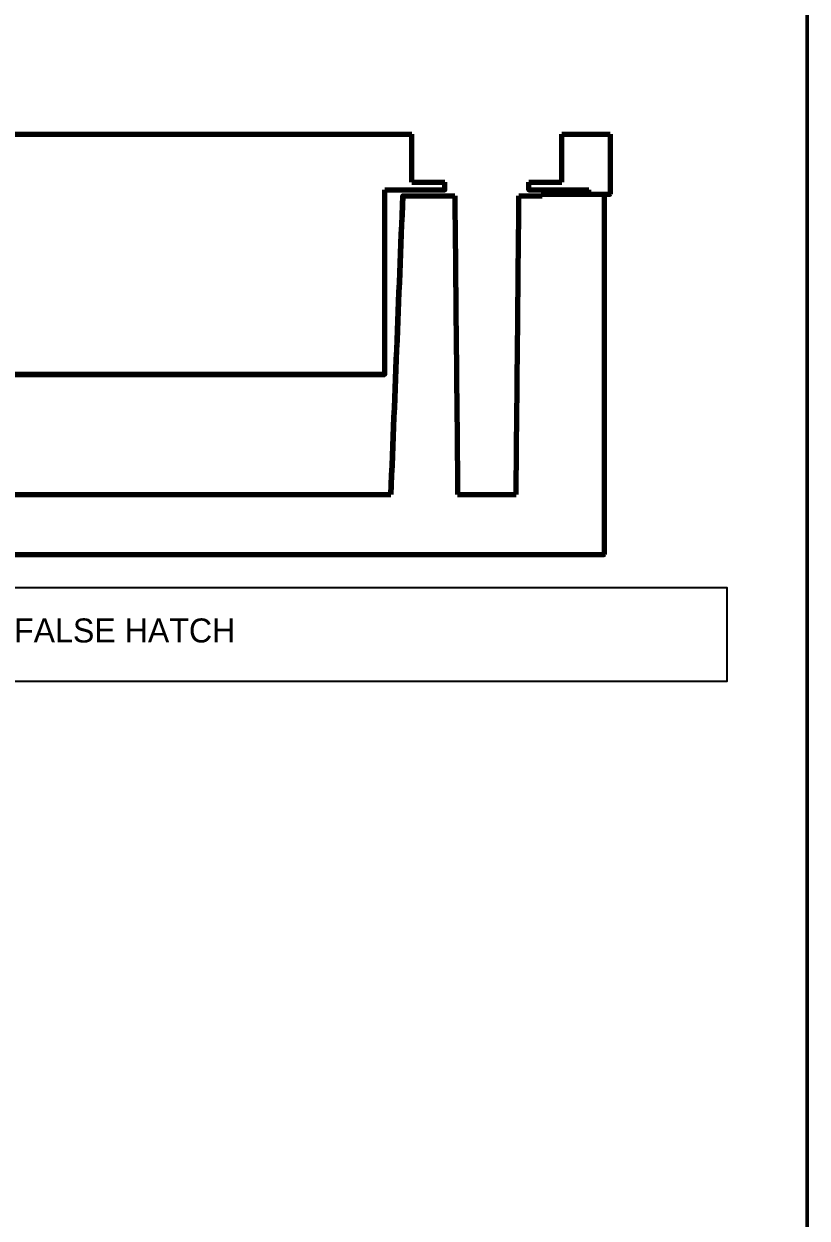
# Model space of a CAD drawing. Header units: millimetres. Extents: x 10 to 410, y 10 to 287.
# Drawn here: x 351.3 to 410, y 71.2 to 160.8 of the extents above; entities that cross this region are included whole.
import ezdxf
from ezdxf.enums import TextEntityAlignment as Align

# ---------------------------------------------------------------- set-up
doc = ezdxf.new("R2010")
doc.units = ezdxf.units.MM
for name, color, linetype, lineweight in [('BORDER', 7, 'CONTINUOUS', 50), ('SECTION', 1, 'CONTINUOUS', 70), ('TITLE_BLOCK', 7, 'CONTINUOUS', 25)]:
    doc.layers.add(name, color=color, linetype=linetype, lineweight=lineweight)

msp = doc.modelspace()

# ---------------------------------------------------------------- linework, layer by layer
at = {"layer": 'BORDER'}
msp.add_lwpolyline([(10, 10), (410, 10), (410, 287), (10, 287)], close=True, dxfattribs=at)
at = {"layer": 'SECTION'}
for points in [[(349.165, 152.5), (352.286, 152.5), (355.407, 152.5), (358.528, 152.5), (361.649, 152.5), (364.77, 152.5), (367.891, 152.5), (371.012, 152.5), (374.133, 152.5), (377.254, 152.5), (380.375, 152.5)], [(380.375, 148.9), (380.375, 149.016), (380.375, 149.132), (380.375, 149.249), (380.375, 149.365), (380.375, 149.481), (380.375, 149.597), (380.375, 149.713), (380.375, 149.829), (380.375, 149.945), (380.375, 150.061), (380.375, 150.178), (380.375, 150.294), (380.375, 150.41), (380.375, 150.526), (380.375, 150.642), (380.375, 150.758), (380.375, 150.874), (380.375, 150.99), (380.375, 151.107), (380.375, 151.223), (380.375, 151.339), (380.375, 151.455), (380.375, 151.571), (380.375, 151.687), (380.375, 151.803), (380.375, 151.919), (380.375, 152.036), (380.375, 152.152), (380.375, 152.268), (380.375, 152.384), (380.375, 152.5)], [(391.622, 152.5), (391.739, 152.5), (391.856, 152.5), (391.974, 152.5), (392.091, 152.5), (392.208, 152.5), (392.325, 152.5), (392.442, 152.5), (392.559, 152.5), (392.676, 152.5), (392.793, 152.5), (392.91, 152.5), (393.027, 152.5), (393.144, 152.5), (393.261, 152.5), (393.378, 152.5), (393.495, 152.5), (393.613, 152.5), (393.73, 152.5), (393.847, 152.5), (393.964, 152.5), (394.081, 152.5), (394.198, 152.5), (394.315, 152.5), (394.432, 152.5), (394.549, 152.5), (394.666, 152.5), (394.783, 152.5), (394.9, 152.5), (395.017, 152.5), (395.134, 152.5), (395.251, 152.5)], [(391.622, 148.9), (391.622, 149.016), (391.622, 149.132), (391.622, 149.249), (391.622, 149.365), (391.622, 149.481), (391.622, 149.597), (391.622, 149.713), (391.622, 149.829), (391.622, 149.945), (391.622, 150.061), (391.622, 150.178), (391.622, 150.294), (391.622, 150.41), (391.622, 150.526), (391.622, 150.642), (391.622, 150.758), (391.622, 150.874), (391.622, 150.99), (391.622, 151.107), (391.622, 151.223), (391.622, 151.339), (391.622, 151.455), (391.622, 151.571), (391.622, 151.687), (391.622, 151.803), (391.622, 151.919), (391.622, 152.036), (391.622, 152.152), (391.622, 152.268), (391.622, 152.384), (391.622, 152.5)], [(395.251, 152.5), (395.251, 152.355), (395.251, 152.21), (395.251, 152.065), (395.251, 151.919), (395.251, 151.774), (395.251, 151.629), (395.251, 151.484), (395.251, 151.339), (395.251, 151.194), (395.251, 151.048), (395.251, 150.903), (395.251, 150.758), (395.251, 150.613), (395.251, 150.468), (395.251, 150.323), (395.251, 150.178), (395.251, 150.032), (395.251, 149.887), (395.251, 149.742), (395.251, 149.597), (395.251, 149.452), (395.251, 149.307), (395.251, 149.161), (395.251, 149.016), (395.251, 148.871), (395.251, 148.726), (395.251, 148.581), (395.251, 148.436), (395.251, 148.291), (395.251, 148.145), (395.251, 148)], [(380.375, 148.9), (380.455, 148.9), (380.535, 148.9), (380.614, 148.9), (380.694, 148.9), (380.774, 148.9), (380.854, 148.9), (380.934, 148.9), (381.014, 148.9), (381.094, 148.9), (381.174, 148.9), (381.253, 148.9), (381.333, 148.9), (381.413, 148.9), (381.493, 148.9), (381.573, 148.9), (381.653, 148.9), (381.733, 148.9), (381.812, 148.9), (381.892, 148.9), (381.972, 148.9), (382.052, 148.9), (382.132, 148.9), (382.212, 148.9), (382.292, 148.9), (382.372, 148.9), (382.451, 148.9), (382.531, 148.9), (382.611, 148.9), (382.691, 148.9), (382.771, 148.9), (382.851, 148.9)], [(382.851, 148.338), (382.851, 148.356), (382.851, 148.374), (382.851, 148.392), (382.851, 148.41), (382.851, 148.428), (382.851, 148.447), (382.851, 148.465), (382.851, 148.483), (382.851, 148.501), (382.851, 148.519), (382.851, 148.537), (382.851, 148.555), (382.851, 148.574), (382.851, 148.592), (382.851, 148.61), (382.851, 148.628), (382.851, 148.646), (382.851, 148.664), (382.851, 148.682), (382.851, 148.701), (382.851, 148.719), (382.851, 148.737), (382.851, 148.755), (382.851, 148.773), (382.851, 148.791), (382.851, 148.809), (382.851, 148.828), (382.851, 148.846), (382.851, 148.864), (382.851, 148.882), (382.851, 148.9)], [(389.147, 148.338), (389.147, 148.356), (389.147, 148.374), (389.147, 148.392), (389.147, 148.41), (389.147, 148.428), (389.147, 148.447), (389.147, 148.465), (389.147, 148.483), (389.147, 148.501), (389.147, 148.519), (389.147, 148.537), (389.147, 148.555), (389.147, 148.574), (389.147, 148.592), (389.147, 148.61), (389.147, 148.628), (389.147, 148.646), (389.147, 148.664), (389.147, 148.682), (389.147, 148.701), (389.147, 148.719), (389.147, 148.737), (389.147, 148.755), (389.147, 148.773), (389.147, 148.791), (389.147, 148.809), (389.147, 148.828), (389.147, 148.846), (389.147, 148.864), (389.147, 148.882), (389.147, 148.9)], [(389.147, 148.9), (389.226, 148.9), (389.306, 148.9), (389.386, 148.9), (389.466, 148.9), (389.546, 148.9), (389.626, 148.9), (389.706, 148.9), (389.785, 148.9), (389.865, 148.9), (389.945, 148.9), (390.025, 148.9), (390.105, 148.9), (390.185, 148.9), (390.265, 148.9), (390.345, 148.9), (390.424, 148.9), (390.504, 148.9), (390.584, 148.9), (390.664, 148.9), (390.744, 148.9), (390.824, 148.9), (390.904, 148.9), (390.983, 148.9), (391.063, 148.9), (391.143, 148.9), (391.223, 148.9), (391.303, 148.9), (391.383, 148.9), (391.463, 148.9), (391.542, 148.9), (391.622, 148.9)], [(378.35, 148.338), (378.495, 148.338), (378.64, 148.338), (378.785, 148.338), (378.93, 148.338), (379.076, 148.338), (379.221, 148.338), (379.366, 148.338), (379.511, 148.338), (379.656, 148.338), (379.802, 148.338), (379.947, 148.338), (380.092, 148.338), (380.237, 148.338), (380.382, 148.338), (380.528, 148.338), (380.673, 148.338), (380.818, 148.338), (380.963, 148.338), (381.108, 148.338), (381.254, 148.338), (381.399, 148.338), (381.544, 148.338), (381.689, 148.338), (381.834, 148.338), (381.98, 148.338), (382.125, 148.338), (382.27, 148.338), (382.415, 148.338), (382.56, 148.338), (382.706, 148.338), (382.851, 148.338)], [(378.35, 134.501), (378.35, 134.947), (378.35, 135.394), (378.35, 135.84), (378.35, 136.286), (378.35, 136.733), (378.35, 137.179), (378.35, 137.625), (378.35, 138.072), (378.35, 138.518), (378.35, 138.964), (378.35, 139.411), (378.35, 139.857), (378.35, 140.303), (378.35, 140.75), (378.35, 141.196), (378.35, 141.643), (378.35, 142.089), (378.35, 142.535), (378.35, 142.982), (378.35, 143.428), (378.35, 143.874), (378.35, 144.321), (378.35, 144.767), (378.35, 145.213), (378.35, 145.66), (378.35, 146.106), (378.35, 146.552), (378.35, 146.999), (378.35, 147.445), (378.35, 147.891), (378.35, 148.338)], [(378.35, 148.336), (378.495, 148.336), (378.64, 148.336), (378.785, 148.336), (378.93, 148.336), (379.076, 148.336), (379.221, 148.336), (379.366, 148.336), (379.511, 148.336), (379.656, 148.336), (379.802, 148.336), (379.947, 148.336), (380.092, 148.336), (380.237, 148.336), (380.382, 148.336), (380.528, 148.336), (380.673, 148.336), (380.818, 148.336), (380.963, 148.336), (381.108, 148.336), (381.254, 148.336), (381.399, 148.336), (381.544, 148.336), (381.689, 148.336), (381.834, 148.336), (381.98, 148.336), (382.125, 148.336), (382.27, 148.336), (382.415, 148.336), (382.56, 148.336), (382.706, 148.336), (382.851, 148.336)], [(379.699, 147.887), (379.67, 147.165), (379.641, 146.443), (379.612, 145.721), (379.583, 144.998), (379.554, 144.276), (379.525, 143.554), (379.497, 142.832), (379.468, 142.11), (379.439, 141.388), (379.41, 140.666), (379.381, 139.944), (379.352, 139.222), (379.323, 138.499), (379.294, 137.777), (379.266, 137.055), (379.237, 136.333), (379.208, 135.611), (379.179, 134.889), (379.15, 134.167), (379.121, 133.445), (379.092, 132.723), (379.063, 132), (379.034, 131.278), (379.006, 130.556), (378.977, 129.834), (378.948, 129.112), (378.919, 128.39), (378.89, 127.668), (378.861, 126.946), (378.832, 126.224), (378.803, 125.501)], [(378.804, 125.501), (378.833, 126.224), (378.862, 126.946), (378.891, 127.668), (378.92, 128.39), (378.949, 129.112), (378.978, 129.834), (379.006, 130.556), (379.035, 131.279), (379.064, 132.001), (379.093, 132.723), (379.122, 133.445), (379.151, 134.167), (379.18, 134.889), (379.209, 135.611), (379.238, 136.334), (379.266, 137.056), (379.295, 137.778), (379.324, 138.5), (379.353, 139.222), (379.382, 139.944), (379.411, 140.666), (379.44, 141.388), (379.469, 142.111), (379.498, 142.833), (379.526, 143.555), (379.555, 144.277), (379.584, 144.999), (379.613, 145.721), (379.642, 146.443), (379.671, 147.166), (379.7, 147.888)], [(379.7, 147.888), (379.7, 147.888), (379.7, 147.888), (379.7, 147.888), (379.7, 147.888), (379.7, 147.888), (379.7, 147.888), (379.7, 147.888), (379.699, 147.888), (379.699, 147.888), (379.699, 147.888), (379.699, 147.888), (379.699, 147.888), (379.699, 147.887), (379.699, 147.887), (379.699, 147.887), (379.699, 147.887), (379.699, 147.887), (379.699, 147.887), (379.699, 147.887), (379.699, 147.887), (379.699, 147.887), (379.699, 147.887), (379.699, 147.887), (379.699, 147.887), (379.699, 147.887), (379.699, 147.887), (379.699, 147.887), (379.699, 147.887), (379.699, 147.887), (379.699, 147.887), (379.699, 147.887)], [(379.7, 147.888), (379.825, 147.888), (379.951, 147.888), (380.077, 147.888), (380.202, 147.888), (380.328, 147.888), (380.454, 147.888), (380.579, 147.888), (380.705, 147.888), (380.83, 147.888), (380.956, 147.888), (381.082, 147.888), (381.207, 147.888), (381.333, 147.888), (381.459, 147.888), (381.584, 147.888), (381.71, 147.888), (381.836, 147.888), (381.961, 147.888), (382.087, 147.888), (382.212, 147.888), (382.338, 147.888), (382.464, 147.888), (382.589, 147.888), (382.715, 147.888), (382.841, 147.888), (382.966, 147.888), (383.092, 147.888), (383.217, 147.888), (383.343, 147.888), (383.469, 147.888), (383.594, 147.888)], [(382.849, 148.337), (382.849, 148.337), (382.849, 148.337), (382.849, 148.337), (382.849, 148.337), (382.849, 148.337), (382.849, 148.337), (382.849, 148.337), (382.849, 148.337), (382.849, 148.337), (382.849, 148.337), (382.849, 148.337), (382.849, 148.337), (382.849, 148.337), (382.85, 148.337), (382.85, 148.337), (382.85, 148.337), (382.85, 148.337), (382.85, 148.338), (382.85, 148.338), (382.85, 148.338), (382.85, 148.338), (382.85, 148.338), (382.85, 148.338), (382.85, 148.338), (382.85, 148.338), (382.85, 148.338), (382.85, 148.338), (382.851, 148.338), (382.851, 148.338), (382.851, 148.338), (382.851, 148.338)], [(382.851, 148.336), (382.851, 148.336), (382.851, 148.336), (382.851, 148.336), (382.85, 148.336), (382.85, 148.336), (382.85, 148.336), (382.85, 148.336), (382.85, 148.336), (382.85, 148.336), (382.85, 148.336), (382.85, 148.336), (382.85, 148.336), (382.85, 148.336), (382.85, 148.336), (382.85, 148.336), (382.85, 148.336), (382.85, 148.336), (382.849, 148.336), (382.849, 148.336), (382.849, 148.336), (382.849, 148.336), (382.849, 148.336), (382.849, 148.337), (382.849, 148.337), (382.849, 148.337), (382.849, 148.337), (382.849, 148.337), (382.849, 148.337), (382.849, 148.337), (382.849, 148.337), (382.849, 148.337)], [(382.851, 148.336), (382.851, 148.336), (382.851, 148.336), (382.851, 148.336), (382.851, 148.336), (382.851, 148.336), (382.851, 148.336), (382.851, 148.336), (382.851, 148.336), (382.851, 148.337), (382.851, 148.337), (382.851, 148.337), (382.851, 148.337), (382.851, 148.337), (382.851, 148.337), (382.851, 148.337), (382.851, 148.337), (382.851, 148.337), (382.851, 148.337), (382.851, 148.337), (382.851, 148.337), (382.851, 148.337), (382.851, 148.337), (382.851, 148.337), (382.851, 148.337), (382.851, 148.337), (382.851, 148.337), (382.851, 148.338), (382.851, 148.338), (382.851, 148.338), (382.851, 148.338), (382.851, 148.338)], [(383.594, 147.888), (383.601, 147.166), (383.608, 146.443), (383.615, 145.721), (383.622, 144.999), (383.629, 144.277), (383.636, 143.555), (383.643, 142.833), (383.649, 142.111), (383.656, 141.388), (383.663, 140.666), (383.67, 139.944), (383.677, 139.222), (383.684, 138.5), (383.691, 137.778), (383.698, 137.056), (383.705, 136.334), (383.711, 135.611), (383.718, 134.889), (383.725, 134.167), (383.732, 133.445), (383.739, 132.723), (383.746, 132.001), (383.753, 131.279), (383.76, 130.556), (383.766, 129.834), (383.773, 129.112), (383.78, 128.39), (383.787, 127.668), (383.794, 126.946), (383.801, 126.224), (383.808, 125.501)], [(388.189, 125.501), (388.196, 126.224), (388.203, 126.946), (388.21, 127.668), (388.217, 128.39), (388.224, 129.112), (388.231, 129.834), (388.238, 130.556), (388.245, 131.279), (388.251, 132.001), (388.258, 132.723), (388.265, 133.445), (388.272, 134.167), (388.279, 134.889), (388.286, 135.611), (388.293, 136.334), (388.3, 137.056), (388.307, 137.778), (388.313, 138.5), (388.32, 139.222), (388.327, 139.944), (388.334, 140.666), (388.341, 141.388), (388.348, 142.111), (388.355, 142.833), (388.362, 143.555), (388.368, 144.277), (388.375, 144.999), (388.382, 145.721), (388.389, 146.443), (388.396, 147.166), (388.403, 147.888)], [(388.403, 147.888), (388.459, 147.888), (388.516, 147.888), (388.572, 147.888), (388.628, 147.888), (388.685, 147.888), (388.741, 147.888), (388.798, 147.888), (388.854, 147.888), (388.91, 147.888), (388.967, 147.888), (389.023, 147.888), (389.08, 147.888), (389.136, 147.888), (389.192, 147.888), (389.249, 147.888), (389.305, 147.888), (389.362, 147.888), (389.418, 147.888), (389.474, 147.888), (389.531, 147.888), (389.587, 147.888), (389.644, 147.888), (389.7, 147.888), (389.756, 147.888), (389.813, 147.888), (389.869, 147.888), (389.926, 147.888), (389.982, 147.888), (390.038, 147.888), (390.095, 147.888), (390.151, 147.888)], [(389.147, 148.336), (389.147, 148.336), (389.147, 148.336), (389.147, 148.336), (389.147, 148.336), (389.147, 148.336), (389.147, 148.336), (389.147, 148.336), (389.147, 148.336), (389.147, 148.337), (389.147, 148.337), (389.147, 148.337), (389.147, 148.337), (389.147, 148.337), (389.147, 148.337), (389.147, 148.337), (389.147, 148.337), (389.147, 148.337), (389.147, 148.337), (389.147, 148.337), (389.147, 148.337), (389.147, 148.337), (389.147, 148.337), (389.147, 148.337), (389.147, 148.337), (389.147, 148.337), (389.147, 148.337), (389.147, 148.338), (389.147, 148.338), (389.147, 148.338), (389.147, 148.338), (389.147, 148.338)], [(389.147, 148.338), (389.292, 148.338), (389.437, 148.338), (389.582, 148.338), (389.727, 148.338), (389.873, 148.338), (390.018, 148.338), (390.163, 148.338), (390.308, 148.338), (390.453, 148.338), (390.598, 148.338), (390.744, 148.338), (390.889, 148.338), (391.034, 148.338), (391.179, 148.338), (391.324, 148.338), (391.47, 148.338), (391.615, 148.338), (391.76, 148.338), (391.905, 148.338), (392.05, 148.338), (392.196, 148.338), (392.341, 148.338), (392.486, 148.338), (392.631, 148.338), (392.776, 148.338), (392.922, 148.338), (393.067, 148.338), (393.212, 148.338), (393.357, 148.338), (393.502, 148.338), (393.648, 148.338)], [(389.147, 148.338), (389.147, 148.338), (389.147, 148.338), (389.147, 148.338), (389.147, 148.338), (389.147, 148.338), (389.147, 148.338), (389.147, 148.338), (389.147, 148.338), (389.147, 148.338), (389.147, 148.338), (389.147, 148.338), (389.147, 148.338), (389.147, 148.338), (389.148, 148.337), (389.148, 148.337), (389.148, 148.337), (389.148, 148.337), (389.148, 148.337), (389.148, 148.337), (389.148, 148.337), (389.148, 148.337), (389.148, 148.337), (389.148, 148.337), (389.148, 148.337), (389.148, 148.337), (389.148, 148.337), (389.148, 148.337), (389.148, 148.337), (389.148, 148.337), (389.149, 148.337), (389.149, 148.337)], [(389.149, 148.337), (389.149, 148.337), (389.148, 148.337), (389.148, 148.337), (389.148, 148.337), (389.148, 148.337), (389.148, 148.337), (389.148, 148.337), (389.148, 148.337), (389.148, 148.336), (389.148, 148.336), (389.148, 148.336), (389.148, 148.336), (389.148, 148.336), (389.148, 148.336), (389.148, 148.336), (389.148, 148.336), (389.148, 148.336), (389.147, 148.336), (389.147, 148.336), (389.147, 148.336), (389.147, 148.336), (389.147, 148.336), (389.147, 148.336), (389.147, 148.336), (389.147, 148.336), (389.147, 148.336), (389.147, 148.336), (389.147, 148.336), (389.147, 148.336), (389.147, 148.336), (389.147, 148.336)], [(389.147, 148.336), (389.292, 148.336), (389.437, 148.336), (389.582, 148.336), (389.727, 148.336), (389.873, 148.336), (390.018, 148.336), (390.163, 148.336), (390.308, 148.336), (390.453, 148.336), (390.598, 148.336), (390.744, 148.336), (390.889, 148.336), (391.034, 148.336), (391.179, 148.336), (391.324, 148.336), (391.47, 148.336), (391.615, 148.336), (391.76, 148.336), (391.905, 148.336), (392.05, 148.336), (392.196, 148.336), (392.341, 148.336), (392.486, 148.336), (392.631, 148.336), (392.776, 148.336), (392.922, 148.336), (393.067, 148.336), (393.212, 148.336), (393.357, 148.336), (393.502, 148.336), (393.648, 148.336)], [(390.072, 147.999), (390.074, 147.999), (390.077, 147.999), (390.079, 147.999), (390.082, 147.999), (390.084, 147.999), (390.087, 147.999), (390.09, 147.999), (390.092, 147.999), (390.095, 147.999), (390.097, 147.999), (390.1, 147.999), (390.102, 147.999), (390.105, 147.999), (390.108, 147.999), (390.11, 147.999), (390.113, 147.999), (390.115, 147.999), (390.118, 148), (390.12, 148), (390.123, 148), (390.125, 148), (390.128, 148), (390.131, 148), (390.133, 148), (390.136, 148), (390.138, 148), (390.141, 148), (390.143, 148), (390.146, 148), (390.149, 148), (390.151, 148)], [(390.072, 147.999), (390.072, 147.995), (390.072, 147.991), (390.072, 147.988), (390.072, 147.984), (390.072, 147.981), (390.072, 147.977), (390.072, 147.974), (390.072, 147.97), (390.072, 147.966), (390.072, 147.963), (390.072, 147.959), (390.072, 147.956), (390.072, 147.952), (390.072, 147.949), (390.072, 147.945), (390.072, 147.941), (390.072, 147.938), (390.072, 147.934), (390.072, 147.931), (390.072, 147.927), (390.072, 147.923), (390.072, 147.92), (390.072, 147.916), (390.072, 147.913), (390.072, 147.909), (390.072, 147.906), (390.072, 147.902), (390.072, 147.898), (390.072, 147.895), (390.072, 147.891), (390.072, 147.888)], [(390.151, 148), (390.151, 147.997), (390.151, 147.993), (390.151, 147.989), (390.151, 147.986), (390.151, 147.982), (390.151, 147.978), (390.151, 147.975), (390.151, 147.971), (390.151, 147.968), (390.151, 147.964), (390.151, 147.96), (390.151, 147.957), (390.151, 147.953), (390.151, 147.949), (390.151, 147.946), (390.151, 147.942), (390.151, 147.939), (390.151, 147.935), (390.151, 147.931), (390.151, 147.928), (390.151, 147.924), (390.151, 147.92), (390.151, 147.917), (390.151, 147.913), (390.151, 147.91), (390.151, 147.906), (390.151, 147.902), (390.151, 147.899), (390.151, 147.895), (390.151, 147.891), (390.151, 147.888)], [(390.151, 148), (390.301, 148), (390.451, 148), (390.6, 148), (390.75, 148), (390.9, 148), (391.05, 148), (391.199, 148), (391.349, 148), (391.499, 148), (391.649, 148), (391.798, 148), (391.948, 148), (392.098, 148), (392.248, 148), (392.397, 148), (392.547, 148), (392.697, 148), (392.847, 148), (392.996, 148), (393.146, 148), (393.296, 148), (393.446, 148), (393.595, 148), (393.745, 148), (393.895, 148), (394.045, 148), (394.194, 148), (394.344, 148), (394.494, 148), (394.644, 148), (394.793, 148)], [(393.648, 148), (393.648, 148.011), (393.648, 148.022), (393.648, 148.033), (393.648, 148.044), (393.648, 148.055), (393.648, 148.066), (393.648, 148.076), (393.648, 148.087), (393.648, 148.098), (393.648, 148.109), (393.648, 148.12), (393.648, 148.131), (393.648, 148.142), (393.648, 148.153), (393.648, 148.164), (393.648, 148.174), (393.648, 148.185), (393.648, 148.196), (393.648, 148.207), (393.648, 148.218), (393.648, 148.229), (393.648, 148.24), (393.648, 148.251), (393.648, 148.262), (393.648, 148.272), (393.648, 148.283), (393.648, 148.294), (393.648, 148.305), (393.648, 148.316), (393.648, 148.327), (393.648, 148.338)], [(393.648, 148), (393.699, 148), (393.751, 148), (393.803, 148), (393.855, 148), (393.906, 148), (393.958, 148), (394.01, 148), (394.062, 148), (394.113, 148), (394.165, 148), (394.217, 148), (394.268, 148), (394.32, 148), (394.372, 148), (394.424, 148), (394.475, 148), (394.527, 148), (394.579, 148), (394.631, 148), (394.682, 148), (394.734, 148), (394.786, 148), (394.838, 148), (394.889, 148), (394.941, 148), (394.993, 148), (395.045, 148), (395.096, 148), (395.148, 148), (395.2, 148), (395.251, 148)], [(394.793, 148), (394.793, 147.129), (394.793, 146.258), (394.793, 145.387), (394.793, 144.517), (394.793, 143.646), (394.793, 142.775), (394.793, 141.904), (394.793, 141.033), (394.793, 140.162), (394.793, 139.291), (394.793, 138.42), (394.793, 137.549), (394.793, 136.678), (394.793, 135.807), (394.793, 134.936), (394.793, 134.065), (394.793, 133.195), (394.793, 132.324), (394.793, 131.453), (394.793, 130.582), (394.793, 129.711), (394.793, 128.84), (394.793, 127.969), (394.793, 127.098), (394.793, 126.227), (394.793, 125.356), (394.793, 124.485), (394.793, 123.614), (394.793, 122.744), (394.793, 121.873), (394.793, 121.002)], [(394.793, 147.999), (394.807, 147.999), (394.82, 147.999), (394.834, 147.999), (394.847, 147.999), (394.86, 147.999), (394.874, 147.999), (394.887, 147.999), (394.9, 147.999), (394.914, 147.999), (394.927, 147.999), (394.94, 147.999), (394.954, 147.999), (394.967, 147.999), (394.98, 147.999), (394.994, 147.999), (395.007, 147.999), (395.02, 147.999), (395.034, 147.999), (395.047, 147.999), (395.061, 147.999), (395.074, 147.999), (395.087, 147.999), (395.101, 147.999), (395.114, 147.999), (395.127, 147.999), (395.141, 147.999), (395.154, 147.999), (395.167, 147.999), (395.181, 147.999), (395.194, 147.999), (395.207, 147.999)], [(395.251, 148), (395.25, 148), (395.249, 148), (395.247, 148), (395.246, 148), (395.244, 148), (395.243, 148), (395.242, 148), (395.24, 148), (395.239, 148), (395.237, 148), (395.236, 148), (395.234, 148), (395.233, 148), (395.232, 147.999), (395.23, 147.999), (395.229, 147.999), (395.227, 147.999), (395.226, 147.999), (395.224, 147.999), (395.223, 147.999), (395.222, 147.999), (395.22, 147.999), (395.219, 147.999), (395.217, 147.999), (395.216, 147.999), (395.214, 147.999), (395.213, 147.999), (395.212, 147.999), (395.21, 147.999), (395.209, 147.999), (395.207, 147.999)], [(348.447, 134.501), (351.437, 134.501), (354.427, 134.501), (357.418, 134.501), (360.408, 134.501), (363.398, 134.501), (366.388, 134.501), (369.379, 134.501), (372.369, 134.501), (375.359, 134.501), (378.35, 134.501)], [(348.447, 134.499), (351.437, 134.499), (354.427, 134.499), (357.418, 134.499), (360.408, 134.499), (363.398, 134.499), (366.388, 134.499), (369.379, 134.499), (372.369, 134.499), (375.359, 134.499), (378.35, 134.499)], [(378.349, 134.5), (378.349, 134.5), (378.349, 134.5), (378.349, 134.5), (378.349, 134.5), (378.349, 134.5), (378.349, 134.5), (378.349, 134.5), (378.349, 134.5), (378.349, 134.5), (378.349, 134.5), (378.349, 134.501), (378.349, 134.501), (378.349, 134.501), (378.349, 134.501), (378.349, 134.501), (378.349, 134.501), (378.349, 134.501), (378.349, 134.501), (378.349, 134.501), (378.349, 134.501), (378.349, 134.501), (378.349, 134.501), (378.349, 134.501), (378.349, 134.501), (378.349, 134.501), (378.349, 134.501), (378.35, 134.501), (378.35, 134.501), (378.35, 134.501), (378.35, 134.501), (378.35, 134.501)], [(378.35, 134.499), (378.35, 134.499), (378.35, 134.499), (378.35, 134.499), (378.35, 134.499), (378.349, 134.499), (378.349, 134.499), (378.349, 134.499), (378.349, 134.499), (378.349, 134.499), (378.349, 134.499), (378.349, 134.499), (378.349, 134.5), (378.349, 134.5), (378.349, 134.5), (378.349, 134.5), (378.349, 134.5), (378.349, 134.5), (378.349, 134.5), (378.349, 134.5), (378.349, 134.5), (378.349, 134.5), (378.349, 134.5), (378.349, 134.5), (378.349, 134.5), (378.349, 134.5), (378.349, 134.5), (378.349, 134.5), (378.349, 134.5), (378.349, 134.5), (378.349, 134.5), (378.349, 134.5)], [(378.35, 134.499), (378.35, 134.499), (378.35, 134.499), (378.35, 134.499), (378.35, 134.499), (378.35, 134.5), (378.35, 134.5), (378.35, 134.5), (378.35, 134.5), (378.35, 134.5), (378.35, 134.5), (378.35, 134.5), (378.35, 134.5), (378.35, 134.5), (378.35, 134.5), (378.35, 134.5), (378.35, 134.5), (378.35, 134.5), (378.35, 134.5), (378.35, 134.5), (378.35, 134.5), (378.35, 134.5), (378.35, 134.5), (378.35, 134.501), (378.35, 134.501), (378.35, 134.501), (378.35, 134.501), (378.35, 134.501), (378.35, 134.501), (378.35, 134.501), (378.35, 134.501), (378.35, 134.501)], [(348.608, 125.501), (351.628, 125.501), (354.647, 125.501), (357.667, 125.501), (360.686, 125.501), (363.706, 125.501), (366.726, 125.501), (369.745, 125.501), (372.765, 125.501), (375.785, 125.501), (378.804, 125.501)], [(383.808, 125.501), (383.949, 125.501), (384.091, 125.501), (384.232, 125.501), (384.373, 125.501), (384.515, 125.501), (384.656, 125.501), (384.797, 125.501), (384.939, 125.501), (385.08, 125.501), (385.221, 125.501), (385.363, 125.501), (385.504, 125.501), (385.645, 125.501), (385.787, 125.501), (385.928, 125.501), (386.069, 125.501), (386.211, 125.501), (386.352, 125.501), (386.493, 125.501), (386.635, 125.501), (386.776, 125.501), (386.917, 125.501), (387.059, 125.501), (387.2, 125.501), (387.341, 125.501), (387.483, 125.501), (387.624, 125.501), (387.765, 125.501), (387.907, 125.501), (388.048, 125.501), (388.189, 125.501)], [(350.217, 121), (354.265, 121), (358.313, 121), (362.362, 121), (366.41, 121), (370.458, 121), (374.506, 121), (378.555, 121), (382.603, 121), (386.651, 121), (390.699, 121), (394.748, 121)], [(350.23, 121.002), (354.282, 121.002), (358.333, 121.002), (362.384, 121.002), (366.435, 121.002), (370.486, 121.002), (374.538, 121.002), (378.589, 121.002), (382.64, 121.002), (386.691, 121.002), (390.742, 121.002), (394.793, 121.002)], [(394.793, 121.002), (394.792, 121.002), (394.791, 121.002), (394.789, 121.002), (394.788, 121.001), (394.786, 121.001), (394.785, 121.001), (394.783, 121.001), (394.782, 121.001), (394.78, 121.001), (394.779, 121.001), (394.777, 121.001), (394.776, 121.001), (394.774, 121.001), (394.773, 121.001), (394.771, 121.001), (394.77, 121.001), (394.768, 121.001), (394.767, 121.001), (394.765, 121.001), (394.764, 121.001), (394.762, 121.001), (394.761, 121), (394.759, 121), (394.758, 121), (394.756, 121), (394.755, 121), (394.753, 121), (394.752, 121), (394.751, 121), (394.749, 121), (394.748, 121)]]:
    msp.add_lwpolyline(points, dxfattribs=at)
at = {"layer": 'TITLE_BLOCK'}
msp.add_lwpolyline([(260, 111.5), (404, 111.5), (404, 118.5), (260, 118.5)], close=True, dxfattribs=at)

# ---------------------------------------------------------------- texts
msp.add_text('TRUE BREP SECTION X=-28.00  OUTLINE / NO FALSE HATCH', height=1.8, dxfattribs=at).set_placement((332, 115.3), align=Align.MIDDLE_CENTER)

doc.saveas('drawing.dxf')
